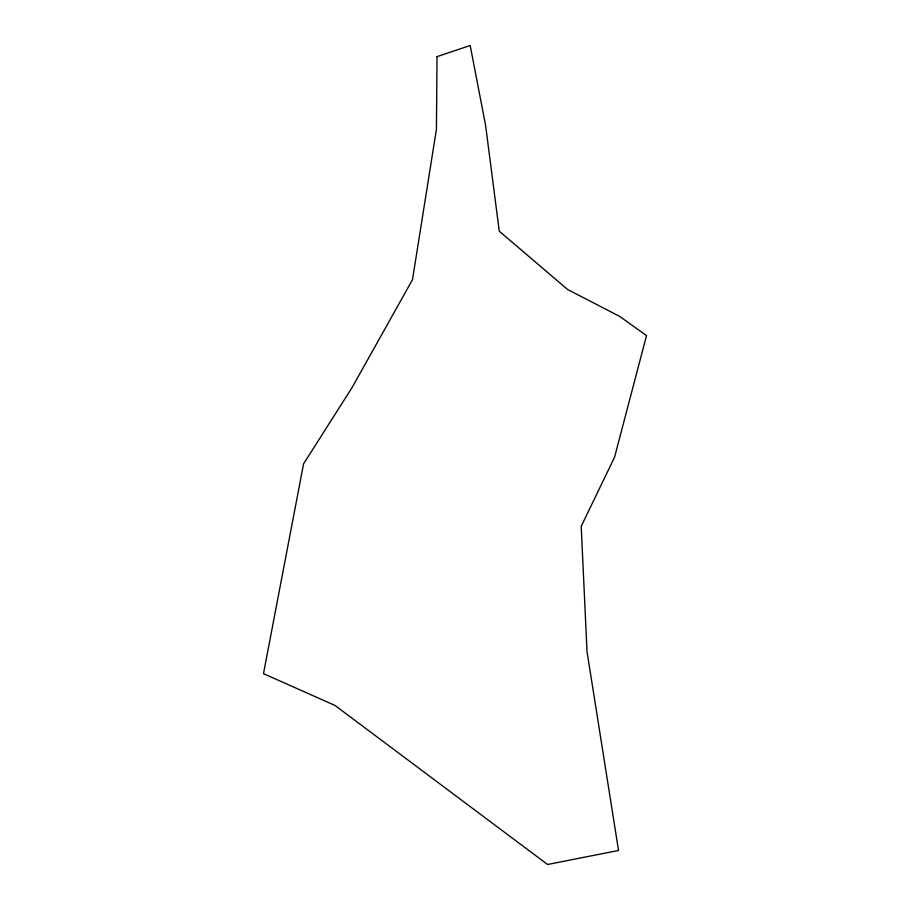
<?xml version="1.0" encoding="UTF-8"?>
<svg xmlns="http://www.w3.org/2000/svg" width="910" height="910" viewBox="0 0 910 910"><rect width="100%" height="100%" fill="white"/><g stroke="black" fill="none" stroke-linecap="round" stroke-linejoin="round"><path stroke-width="1.36" d="M437.027 56.647L436.425 129.322L412.492 279.666L351.942 387.796L303.587 463.804L263.479 673.673L334.982 705.432L547.592 864.5L618.538 850.475L587.018 651.606L581.206 526.333L614.546 457.229L646.521 335.597L619.812 316.475L567.647 289.517L499.272 231.208L485.587 125.284L470.186 45.5L437.027 56.647"/></g></svg>
